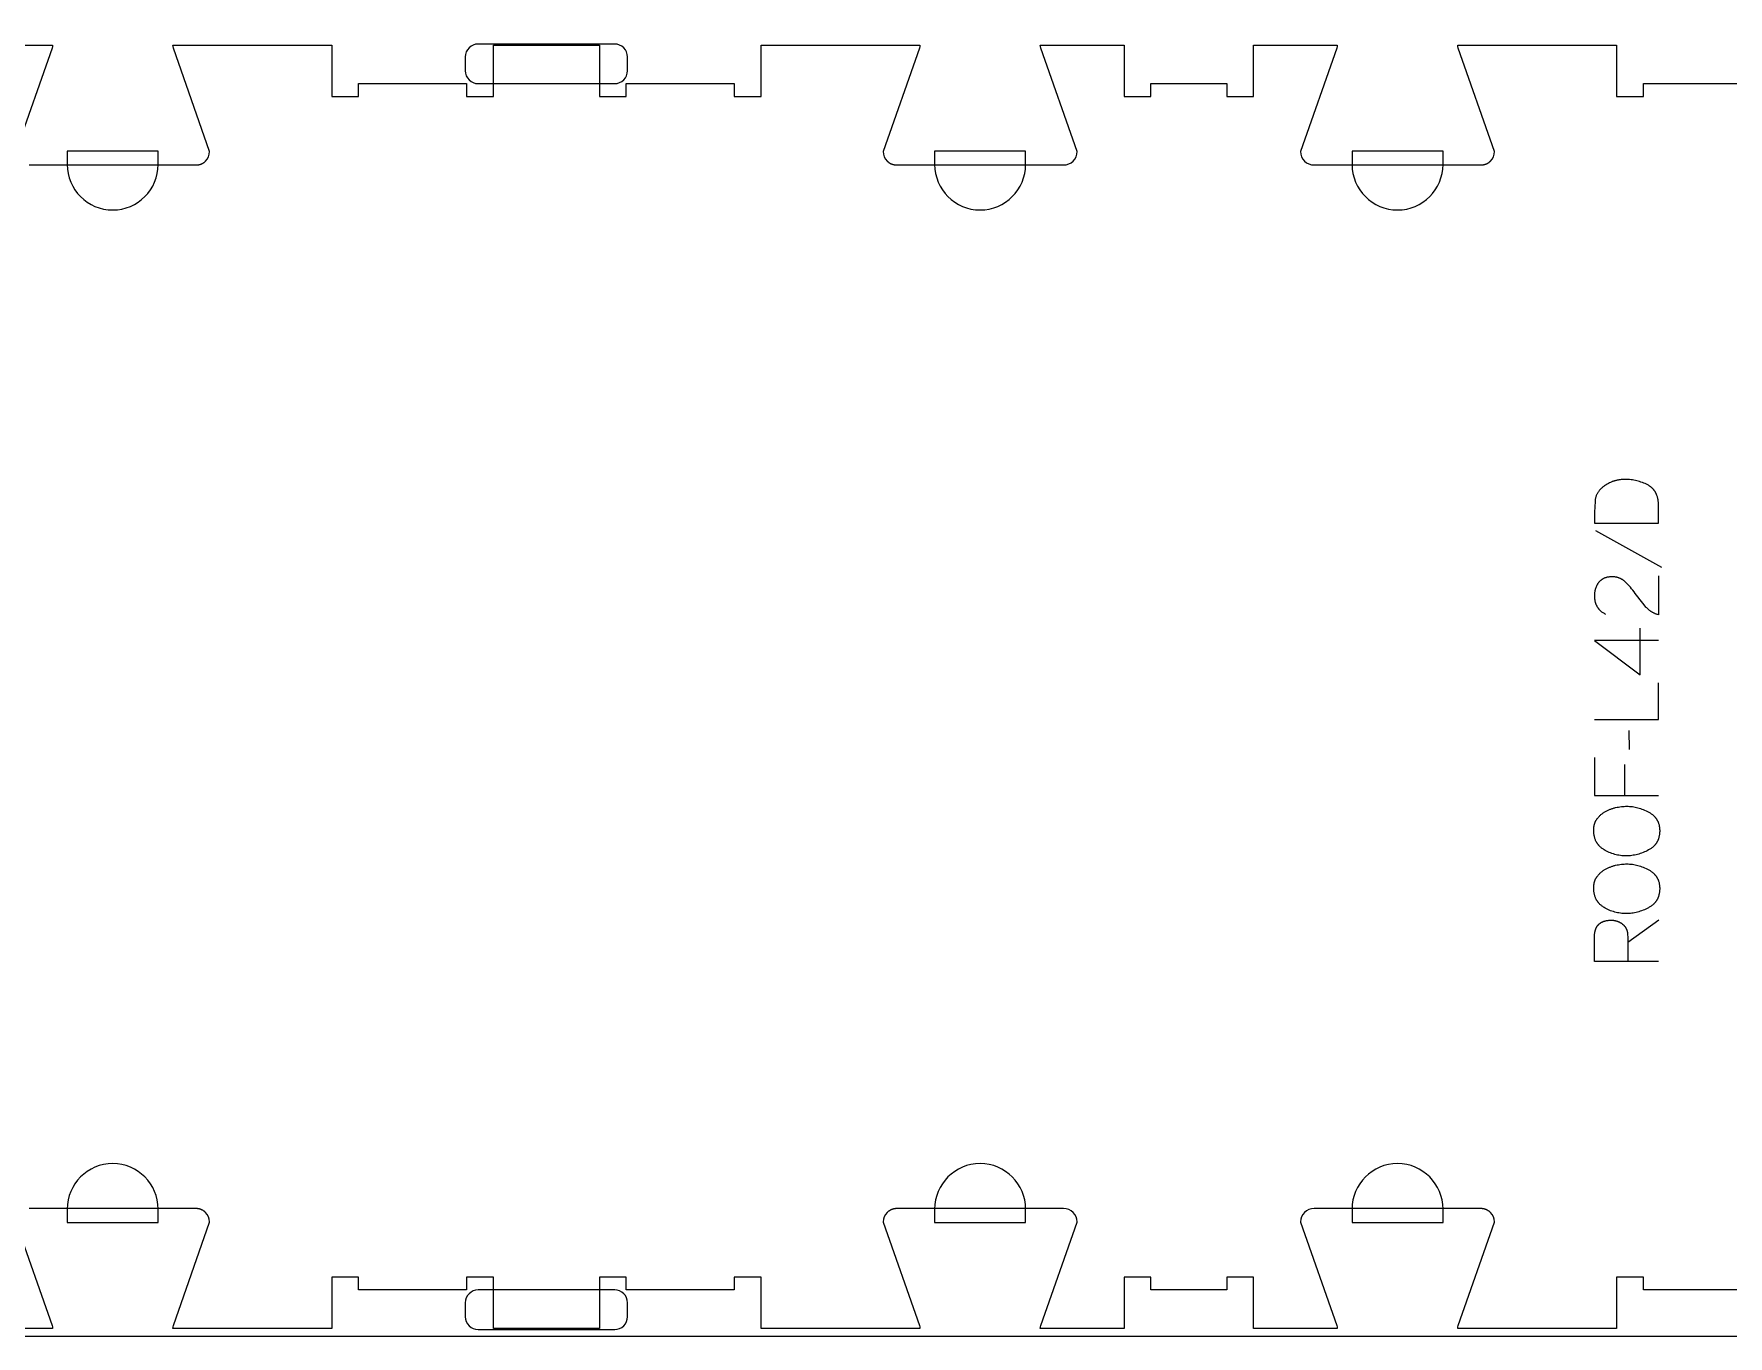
# Model space of a CAD drawing. Extents: x -7518 to -4335, y -84343 to -75479.
# Drawn here: x -6754 to -5963, y -77403 to -76795 of the extents above; entities that cross this region are included whole.
import ezdxf

# ---------------------------------------------------------------- set-up
doc = ezdxf.new("R2010")
doc.units = 0
for name, color, linetype in [('0_SHEET_SPRUCEPLY_2440X122', 1, 'CONTINUOUS'), ('1_ANYTOOL_1MMDEEP_LABELS_S', 2, 'CONTINUOUS'), ('4_ANYTOOL_CUTTHROUGH_OUTSI', 5, 'CONTINUOUS'), ('5_ANYTOOL_HALF_MILL_9MM_IN', 3, 'CONTINUOUS')]:
    doc.layers.add(name, color=color, linetype=linetype)

msp = doc.modelspace()

# ---------------------------------------------------------------- linework, layer by layer
at = {"layer": '0_SHEET_SPRUCEPLY_2440X122'}
msp.add_lwpolyline([(-7146.3, -76182.96), (-7146.3, -77402.96), (-4706.3, -77402.96), (-4706.3, -76182.96)], close=True, dxfattribs=at)
at = {"layer": '1_ANYTOOL_1MMDEEP_LABELS_S'}
for points in [[(-6025.31, -77023.14), (-5995.31, -77023.14), (-5995.39, -77014.61), (-5995.4, -77014.2), (-5995.42, -77013.8), (-5995.45, -77013.4), (-5995.49, -77013.02), (-5995.54, -77012.64), (-5995.59, -77012.26), (-5995.66, -77011.9), (-5995.74, -77011.54), (-5995.82, -77011.2), (-5995.92, -77010.86), (-5996.02, -77010.52), (-5996.14, -77010.2), (-5996.26, -77009.88), (-5996.33, -77009.73), (-5996.39, -77009.57), (-5996.46, -77009.42), (-5996.54, -77009.27), (-5996.61, -77009.12), (-5996.69, -77008.98), (-5996.77, -77008.83), (-5996.85, -77008.69), (-5996.93, -77008.55), (-5997.02, -77008.42), (-5997.11, -77008.28), (-5997.2, -77008.15), (-5997.3, -77008.01), (-5997.39, -77007.88), (-5997.49, -77007.76), (-5997.59, -77007.63), (-5997.69, -77007.51), (-5997.8, -77007.38), (-5997.91, -77007.26), (-5998.02, -77007.15), (-5998.13, -77007.03), (-5998.24, -77006.92), (-5998.36, -77006.8), (-5998.48, -77006.69), (-5998.6, -77006.59), (-5998.73, -77006.48), (-5998.86, -77006.37), (-5998.98, -77006.27), (-5999.12, -77006.17), (-5999.25, -77006.07), (-5999.39, -77005.98), (-5999.52, -77005.88), (-5999.81, -77005.7), (-6000.1, -77005.52), (-6000.41, -77005.36), (-6001.03, -77005.04), (-6001.65, -77004.74), (-6002.28, -77004.47), (-6002.92, -77004.21), (-6003.56, -77003.98), (-6004.21, -77003.76), (-6004.86, -77003.57), (-6005.52, -77003.4), (-6006.18, -77003.24), (-6006.85, -77003.11), (-6007.53, -77003), (-6008.21, -77002.91), (-6008.9, -77002.83), (-6009.59, -77002.78), (-6010.29, -77002.75), (-6010.99, -77002.74), (-6011.59, -77002.75), (-6012.18, -77002.78), (-6012.77, -77002.83), (-6013.34, -77002.9), (-6013.92, -77002.99), (-6014.2, -77003.04), (-6014.48, -77003.09), (-6014.76, -77003.15), (-6015.04, -77003.22), (-6015.32, -77003.29), (-6015.6, -77003.36), (-6015.87, -77003.44), (-6016.15, -77003.53), (-6016.42, -77003.62), (-6016.69, -77003.71), (-6016.96, -77003.81), (-6017.23, -77003.92), (-6017.49, -77004.03), (-6017.76, -77004.14), (-6018.28, -77004.38), (-6018.8, -77004.65), (-6019.31, -77004.93), (-6019.82, -77005.23), (-6020.13, -77005.42), (-6020.42, -77005.62), (-6020.71, -77005.82), (-6020.99, -77006.03), (-6021.26, -77006.23), (-6021.52, -77006.45), (-6021.77, -77006.66), (-6022.01, -77006.88), (-6022.24, -77007.1), (-6022.47, -77007.33), (-6022.68, -77007.55), (-6022.88, -77007.79), (-6023.08, -77008.02), (-6023.26, -77008.26), (-6023.44, -77008.5), (-6023.61, -77008.75), (-6023.77, -77009), (-6023.92, -77009.25), (-6024.05, -77009.5), (-6024.19, -77009.76), (-6024.31, -77010.03), (-6024.42, -77010.29), (-6024.52, -77010.56), (-6024.61, -77010.83), (-6024.7, -77011.11), (-6024.77, -77011.39), (-6024.84, -77011.67), (-6024.9, -77011.96), (-6024.94, -77012.25), (-6024.98, -77012.54), (-6025.01, -77012.84), (-6025.03, -77013.14), (-6025.13, -77015.57), (-6025.22, -77018.05), (-6025.27, -77020.57)], [(-6025.65, -77166.59), (-6025.64, -77166.21), (-6025.63, -77165.85), (-6025.6, -77165.49), (-6025.56, -77165.14), (-6025.53, -77164.97), (-6025.5, -77164.8), (-6025.47, -77164.63), (-6025.44, -77164.46), (-6025.41, -77164.3), (-6025.37, -77164.13), (-6025.32, -77163.97), (-6025.28, -77163.81), (-6025.23, -77163.65), (-6025.18, -77163.5), (-6025.13, -77163.34), (-6025.07, -77163.19), (-6025.01, -77163.04), (-6024.95, -77162.89), (-6024.89, -77162.74), (-6024.82, -77162.59), (-6024.75, -77162.45), (-6024.67, -77162.3), (-6024.6, -77162.16), (-6024.52, -77162.02), (-6024.44, -77161.89), (-6024.35, -77161.75), (-6024.26, -77161.62), (-6024.17, -77161.49), (-6023.98, -77161.23), (-6023.79, -77160.97), (-6023.59, -77160.72), (-6023.38, -77160.48), (-6023.17, -77160.25), (-6022.95, -77160.02), (-6022.73, -77159.79), (-6022.49, -77159.57), (-6022.26, -77159.36), (-6022.01, -77159.15), (-6021.76, -77158.95), (-6021.51, -77158.76), (-6021.24, -77158.57), (-6020.98, -77158.38), (-6020.7, -77158.21), (-6020.42, -77158.04), (-6020.14, -77157.87), (-6019.85, -77157.71), (-6019.55, -77157.55), (-6019.26, -77157.41), (-6018.96, -77157.26), (-6018.65, -77157.13), (-6018.34, -77156.99), (-6018.03, -77156.87), (-6017.72, -77156.75), (-6017.4, -77156.63), (-6017.07, -77156.52), (-6016.75, -77156.42), (-6016.42, -77156.32), (-6016.08, -77156.23), (-6015.75, -77156.14), (-6015.41, -77156.06), (-6014.72, -77155.92), (-6014.05, -77155.79), (-6013.38, -77155.69), (-6012.72, -77155.6), (-6012.06, -77155.53), (-6011.41, -77155.48), (-6010.77, -77155.45), (-6010.14, -77155.44), (-6009.5, -77155.45), (-6008.86, -77155.49), (-6008.22, -77155.54), (-6007.59, -77155.62), (-6006.95, -77155.71), (-6006.31, -77155.83), (-6005.67, -77155.97), (-6005.04, -77156.13), (-6004.4, -77156.32), (-6003.76, -77156.52), (-6003.12, -77156.75), (-6002.49, -77157), (-6001.85, -77157.27), (-6001.21, -77157.56), (-6000.57, -77157.87), (-5999.94, -77158.21), (-5999.62, -77158.38), (-5999.32, -77158.56), (-5999.02, -77158.75), (-5998.74, -77158.95), (-5998.47, -77159.15), (-5998.2, -77159.36), (-5997.95, -77159.57), (-5997.7, -77159.79), (-5997.59, -77159.9), (-5997.47, -77160.01), (-5997.36, -77160.13), (-5997.25, -77160.25), (-5997.14, -77160.36), (-5997.03, -77160.48), (-5996.93, -77160.61), (-5996.83, -77160.73), (-5996.73, -77160.85), (-5996.63, -77160.98), (-5996.54, -77161.11), (-5996.45, -77161.24), (-5996.36, -77161.37), (-5996.27, -77161.5), (-5996.19, -77161.63), (-5996.11, -77161.77), (-5996.03, -77161.91), (-5995.96, -77162.05), (-5995.88, -77162.19), (-5995.81, -77162.33), (-5995.74, -77162.47), (-5995.68, -77162.62), (-5995.61, -77162.76), (-5995.55, -77162.91), (-5995.49, -77163.06), (-5995.44, -77163.21), (-5995.38, -77163.36), (-5995.33, -77163.52), (-5995.24, -77163.83), (-5995.15, -77164.15), (-5995.08, -77164.47), (-5995.01, -77164.81), (-5994.96, -77165.14), (-5994.91, -77165.49), (-5994.88, -77165.84), (-5994.86, -77166.2), (-5994.84, -77166.56), (-5994.84, -77166.93), (-5994.84, -77167.31), (-5994.86, -77167.69), (-5994.88, -77168.06), (-5994.92, -77168.42), (-5994.96, -77168.77), (-5995.02, -77169.12), (-5995.08, -77169.47), (-5995.16, -77169.8), (-5995.25, -77170.13), (-5995.34, -77170.45), (-5995.39, -77170.61), (-5995.45, -77170.77), (-5995.5, -77170.92), (-5995.56, -77171.08), (-5995.63, -77171.23), (-5995.69, -77171.38), (-5995.76, -77171.53), (-5995.83, -77171.68), (-5995.9, -77171.82), (-5995.97, -77171.97), (-5996.05, -77172.11), (-5996.13, -77172.25), (-5996.21, -77172.39), (-5996.3, -77172.52), (-5996.39, -77172.66), (-5996.48, -77172.79), (-5996.57, -77172.93), (-5996.66, -77173.06), (-5996.76, -77173.18), (-5996.86, -77173.31), (-5996.96, -77173.44), (-5997.07, -77173.56), (-5997.18, -77173.68), (-5997.29, -77173.8), (-5997.4, -77173.92), (-5997.51, -77174.04), (-5997.63, -77174.16), (-5997.75, -77174.27), (-5997.87, -77174.38), (-5998, -77174.49), (-5998.26, -77174.71), (-5998.53, -77174.92), (-5998.81, -77175.12), (-5999.09, -77175.32), (-5999.39, -77175.51), (-5999.7, -77175.69), (-6000.02, -77175.86), (-6000.67, -77176.2), (-6001.32, -77176.51), (-6001.97, -77176.8), (-6002.62, -77177.07), (-6003.27, -77177.32), (-6003.92, -77177.55), (-6004.57, -77177.75), (-6005.22, -77177.94), (-6005.87, -77178.1), (-6006.52, -77178.24), (-6007.17, -77178.36), (-6007.82, -77178.46), (-6008.48, -77178.53), (-6009.13, -77178.59), (-6009.78, -77178.62), (-6010.44, -77178.63), (-6011.13, -77178.62), (-6011.82, -77178.58), (-6012.5, -77178.53), (-6013.17, -77178.45), (-6013.84, -77178.35), (-6014.51, -77178.22), (-6015.17, -77178.07), (-6015.82, -77177.91), (-6016.47, -77177.71), (-6017.11, -77177.5), (-6017.74, -77177.26), (-6018.37, -77177), (-6018.99, -77176.72), (-6019.61, -77176.41), (-6020.22, -77176.09), (-6020.83, -77175.74), (-6021.12, -77175.55), (-6021.41, -77175.36), (-6021.69, -77175.16), (-6021.96, -77174.96), (-6022.22, -77174.75), (-6022.47, -77174.53), (-6022.71, -77174.31), (-6022.94, -77174.08), (-6023.05, -77173.96), (-6023.16, -77173.84), (-6023.27, -77173.72), (-6023.37, -77173.6), (-6023.47, -77173.47), (-6023.57, -77173.35), (-6023.67, -77173.22), (-6023.77, -77173.09), (-6023.86, -77172.96), (-6023.95, -77172.83), (-6024.04, -77172.7), (-6024.12, -77172.56), (-6024.21, -77172.42), (-6024.29, -77172.28), (-6024.37, -77172.14), (-6024.44, -77172), (-6024.52, -77171.86), (-6024.59, -77171.71), (-6024.73, -77171.42), (-6024.85, -77171.11), (-6024.97, -77170.81), (-6025.08, -77170.49), (-6025.18, -77170.17), (-6025.27, -77169.84), (-6025.35, -77169.5), (-6025.42, -77169.16), (-6025.48, -77168.81), (-6025.53, -77168.46), (-6025.57, -77168.1), (-6025.61, -77167.73), (-6025.63, -77167.35), (-6025.64, -77166.97)], [(-6025.65, -77193.54), (-6025.64, -77193.17), (-6025.63, -77192.81), (-6025.6, -77192.45), (-6025.56, -77192.1), (-6025.53, -77191.93), (-6025.5, -77191.76), (-6025.47, -77191.59), (-6025.44, -77191.42), (-6025.41, -77191.25), (-6025.37, -77191.09), (-6025.32, -77190.93), (-6025.28, -77190.77), (-6025.23, -77190.61), (-6025.18, -77190.45), (-6025.13, -77190.3), (-6025.07, -77190.14), (-6025.01, -77189.99), (-6024.95, -77189.84), (-6024.89, -77189.7), (-6024.82, -77189.55), (-6024.75, -77189.4), (-6024.67, -77189.26), (-6024.6, -77189.12), (-6024.52, -77188.98), (-6024.44, -77188.84), (-6024.35, -77188.71), (-6024.26, -77188.57), (-6024.17, -77188.44), (-6023.98, -77188.18), (-6023.79, -77187.93), (-6023.59, -77187.68), (-6023.38, -77187.44), (-6023.17, -77187.2), (-6022.95, -77186.97), (-6022.73, -77186.75), (-6022.49, -77186.53), (-6022.26, -77186.32), (-6022.01, -77186.11), (-6021.76, -77185.91), (-6021.51, -77185.71), (-6021.24, -77185.53), (-6020.98, -77185.34), (-6020.7, -77185.16), (-6020.42, -77184.99), (-6020.14, -77184.83), (-6019.85, -77184.67), (-6019.55, -77184.51), (-6019.26, -77184.36), (-6018.96, -77184.22), (-6018.65, -77184.08), (-6018.34, -77183.95), (-6018.03, -77183.82), (-6017.72, -77183.7), (-6017.4, -77183.59), (-6017.07, -77183.48), (-6016.75, -77183.38), (-6016.42, -77183.28), (-6016.08, -77183.19), (-6015.75, -77183.1), (-6015.41, -77183.02), (-6014.72, -77182.88), (-6014.05, -77182.75), (-6013.38, -77182.64), (-6012.72, -77182.56), (-6012.06, -77182.49), (-6011.41, -77182.44), (-6010.77, -77182.41), (-6010.14, -77182.4), (-6009.5, -77182.41), (-6008.86, -77182.44), (-6008.22, -77182.5), (-6007.59, -77182.57), (-6006.95, -77182.67), (-6006.31, -77182.79), (-6005.67, -77182.93), (-6005.04, -77183.09), (-6004.4, -77183.27), (-6003.76, -77183.48), (-6003.12, -77183.71), (-6002.49, -77183.95), (-6001.85, -77184.22), (-6001.21, -77184.52), (-6000.57, -77184.83), (-5999.94, -77185.16), (-5999.62, -77185.34), (-5999.32, -77185.52), (-5999.02, -77185.71), (-5998.74, -77185.9), (-5998.47, -77186.11), (-5998.2, -77186.31), (-5997.95, -77186.53), (-5997.7, -77186.75), (-5997.59, -77186.86), (-5997.47, -77186.97), (-5997.36, -77187.09), (-5997.25, -77187.2), (-5997.14, -77187.32), (-5997.03, -77187.44), (-5996.93, -77187.56), (-5996.83, -77187.69), (-5996.73, -77187.81), (-5996.63, -77187.94), (-5996.54, -77188.06), (-5996.45, -77188.19), (-5996.36, -77188.32), (-5996.27, -77188.46), (-5996.19, -77188.59), (-5996.11, -77188.73), (-5996.03, -77188.86), (-5995.96, -77189), (-5995.88, -77189.14), (-5995.81, -77189.28), (-5995.74, -77189.43), (-5995.68, -77189.57), (-5995.61, -77189.72), (-5995.55, -77189.87), (-5995.49, -77190.02), (-5995.44, -77190.17), (-5995.38, -77190.32), (-5995.33, -77190.47), (-5995.24, -77190.79), (-5995.15, -77191.11), (-5995.08, -77191.43), (-5995.01, -77191.76), (-5994.96, -77192.1), (-5994.91, -77192.45), (-5994.88, -77192.8), (-5994.86, -77193.15), (-5994.84, -77193.52), (-5994.84, -77193.89), (-5994.84, -77194.27), (-5994.86, -77194.64), (-5994.88, -77195.01), (-5994.92, -77195.38), (-5994.96, -77195.73), (-5995.02, -77196.08), (-5995.08, -77196.42), (-5995.16, -77196.76), (-5995.25, -77197.09), (-5995.34, -77197.41), (-5995.39, -77197.57), (-5995.45, -77197.73), (-5995.5, -77197.88), (-5995.56, -77198.03), (-5995.63, -77198.19), (-5995.69, -77198.34), (-5995.76, -77198.49), (-5995.83, -77198.63), (-5995.9, -77198.78), (-5995.97, -77198.92), (-5996.05, -77199.06), (-5996.13, -77199.21), (-5996.21, -77199.34), (-5996.3, -77199.48), (-5996.39, -77199.62), (-5996.48, -77199.75), (-5996.57, -77199.88), (-5996.66, -77200.01), (-5996.76, -77200.14), (-5996.86, -77200.27), (-5996.96, -77200.39), (-5997.07, -77200.52), (-5997.18, -77200.64), (-5997.29, -77200.76), (-5997.4, -77200.88), (-5997.51, -77201), (-5997.63, -77201.11), (-5997.75, -77201.23), (-5997.87, -77201.34), (-5998, -77201.45), (-5998.26, -77201.66), (-5998.53, -77201.87), (-5998.81, -77202.08), (-5999.09, -77202.27), (-5999.39, -77202.46), (-5999.7, -77202.65), (-6000.02, -77202.82), (-6000.67, -77203.16), (-6001.32, -77203.47), (-6001.97, -77203.76), (-6002.62, -77204.03), (-6003.27, -77204.28), (-6003.92, -77204.51), (-6004.57, -77204.71), (-6005.22, -77204.89), (-6005.87, -77205.06), (-6006.52, -77205.2), (-6007.17, -77205.32), (-6007.82, -77205.41), (-6008.48, -77205.49), (-6009.13, -77205.54), (-6009.78, -77205.57), (-6010.44, -77205.59), (-6011.13, -77205.57), (-6011.82, -77205.54), (-6012.5, -77205.48), (-6013.17, -77205.4), (-6013.84, -77205.3), (-6014.51, -77205.18), (-6015.17, -77205.03), (-6015.82, -77204.86), (-6016.47, -77204.67), (-6017.11, -77204.46), (-6017.74, -77204.22), (-6018.37, -77203.96), (-6018.99, -77203.68), (-6019.61, -77203.37), (-6020.22, -77203.04), (-6020.83, -77202.69), (-6021.12, -77202.51), (-6021.41, -77202.32), (-6021.69, -77202.12), (-6021.96, -77201.92), (-6022.22, -77201.71), (-6022.47, -77201.49), (-6022.71, -77201.27), (-6022.94, -77201.04), (-6023.05, -77200.92), (-6023.16, -77200.8), (-6023.27, -77200.68), (-6023.37, -77200.56), (-6023.47, -77200.43), (-6023.57, -77200.31), (-6023.67, -77200.18), (-6023.77, -77200.05), (-6023.86, -77199.92), (-6023.95, -77199.79), (-6024.04, -77199.65), (-6024.12, -77199.52), (-6024.21, -77199.38), (-6024.29, -77199.24), (-6024.37, -77199.1), (-6024.44, -77198.96), (-6024.52, -77198.81), (-6024.59, -77198.67), (-6024.73, -77198.37), (-6024.85, -77198.07), (-6024.97, -77197.76), (-6025.08, -77197.45), (-6025.18, -77197.12), (-6025.27, -77196.8), (-6025.35, -77196.46), (-6025.42, -77196.12), (-6025.48, -77195.77), (-6025.53, -77195.42), (-6025.57, -77195.05), (-6025.61, -77194.69), (-6025.63, -77194.31), (-6025.64, -77193.93)]]:
    msp.add_lwpolyline(points, close=True, dxfattribs=at)
for points in [[(-6024.84, -77026.57), (-5994.06, -77043.76)], [(-5995.35, -77047.79), (-5995.39, -77066.09), (-5995.85, -77065.94), (-5996.07, -77065.86), (-5996.29, -77065.78), (-5996.51, -77065.69), (-5996.73, -77065.6), (-5996.95, -77065.51), (-5997.16, -77065.41), (-5997.37, -77065.31), (-5997.58, -77065.21), (-5997.78, -77065.1), (-5997.98, -77064.99), (-5998.19, -77064.88), (-5998.38, -77064.76), (-5998.58, -77064.64), (-5998.77, -77064.52), (-5998.96, -77064.39), (-5999.15, -77064.26), (-5999.34, -77064.12), (-5999.52, -77063.98), (-5999.7, -77063.84), (-5999.88, -77063.69), (-6000.06, -77063.54), (-6000.23, -77063.39), (-6000.41, -77063.23), (-6000.58, -77063.07), (-6000.74, -77062.91), (-6000.91, -77062.74), (-6001.07, -77062.57), (-6001.23, -77062.4), (-6001.54, -77062.04), (-6002.76, -77060.56), (-6003.95, -77059.07), (-6005.11, -77057.56), (-6006.24, -77056.04), (-6006.8, -77055.28), (-6007.37, -77054.55), (-6007.94, -77053.84), (-6008.53, -77053.15), (-6009.12, -77052.48), (-6009.72, -77051.84), (-6010.33, -77051.21), (-6010.95, -77050.61), (-6011.11, -77050.47), (-6011.26, -77050.33), (-6011.43, -77050.19), (-6011.59, -77050.06), (-6011.75, -77049.93), (-6011.92, -77049.81), (-6012.09, -77049.7), (-6012.26, -77049.58), (-6012.44, -77049.47), (-6012.62, -77049.37), (-6012.8, -77049.27), (-6012.98, -77049.18), (-6013.16, -77049.09), (-6013.35, -77049), (-6013.53, -77048.92), (-6013.72, -77048.85), (-6013.92, -77048.77), (-6014.11, -77048.71), (-6014.31, -77048.65), (-6014.51, -77048.59), (-6014.71, -77048.54), (-6014.91, -77048.49), (-6015.12, -77048.44), (-6015.33, -77048.4), (-6015.54, -77048.37), (-6015.75, -77048.34), (-6015.97, -77048.31), (-6016.19, -77048.29), (-6016.41, -77048.28), (-6016.63, -77048.27), (-6016.85, -77048.26), (-6017.08, -77048.26), (-6017.33, -77048.26), (-6017.57, -77048.27), (-6017.82, -77048.28), (-6018.05, -77048.3), (-6018.29, -77048.32), (-6018.52, -77048.35), (-6018.75, -77048.38), (-6018.97, -77048.41), (-6019.19, -77048.46), (-6019.41, -77048.5), (-6019.62, -77048.56), (-6019.83, -77048.61), (-6020.03, -77048.67), (-6020.23, -77048.74), (-6020.43, -77048.81), (-6020.62, -77048.89), (-6020.81, -77048.97), (-6021, -77049.06), (-6021.18, -77049.15), (-6021.36, -77049.24), (-6021.53, -77049.35), (-6021.71, -77049.45), (-6021.87, -77049.56), (-6022.04, -77049.68), (-6022.2, -77049.8), (-6022.35, -77049.93), (-6022.5, -77050.06), (-6022.65, -77050.19), (-6022.8, -77050.33), (-6022.94, -77050.48), (-6023.07, -77050.63), (-6023.21, -77050.79), (-6023.34, -77050.94), (-6023.46, -77051.11), (-6023.58, -77051.27), (-6023.7, -77051.44), (-6023.81, -77051.61), (-6023.92, -77051.78), (-6024.02, -77051.96), (-6024.13, -77052.13), (-6024.22, -77052.31), (-6024.31, -77052.5), (-6024.4, -77052.68), (-6024.49, -77052.87), (-6024.57, -77053.06), (-6024.64, -77053.25), (-6024.71, -77053.45), (-6024.78, -77053.65), (-6024.85, -77053.85), (-6024.9, -77054.05), (-6024.96, -77054.26), (-6025.01, -77054.47), (-6025.06, -77054.68), (-6025.1, -77054.89), (-6025.14, -77055.11), (-6025.18, -77055.33), (-6025.21, -77055.55), (-6025.23, -77055.77), (-6025.26, -77056), (-6025.27, -77056.23), (-6025.29, -77056.46), (-6025.3, -77056.69), (-6025.31, -77057.17), (-6025.3, -77057.54), (-6025.29, -77057.9), (-6025.26, -77058.25), (-6025.23, -77058.6), (-6025.18, -77058.94), (-6025.13, -77059.27), (-6025.06, -77059.6), (-6024.99, -77059.92), (-6024.9, -77060.23), (-6024.86, -77060.39), (-6024.81, -77060.54), (-6024.76, -77060.69), (-6024.7, -77060.84), (-6024.65, -77060.99), (-6024.59, -77061.14), (-6024.53, -77061.28), (-6024.46, -77061.42), (-6024.4, -77061.57), (-6024.33, -77061.71), (-6024.26, -77061.84), (-6024.19, -77061.98), (-6024.11, -77062.12), (-6024.03, -77062.25), (-6023.95, -77062.38), (-6023.87, -77062.51), (-6023.78, -77062.64), (-6023.69, -77062.77), (-6023.6, -77062.89), (-6023.51, -77063.02), (-6023.41, -77063.14), (-6023.31, -77063.26), (-6023.21, -77063.38), (-6023.11, -77063.49), (-6023, -77063.61), (-6022.9, -77063.72), (-6022.79, -77063.84), (-6022.67, -77063.95), (-6022.56, -77064.05), (-6022.44, -77064.16), (-6022.32, -77064.27), (-6022.19, -77064.37), (-6021.94, -77064.58), (-6021.68, -77064.77), (-6021.4, -77064.96), (-6021.12, -77065.15), (-6020.82, -77065.32), (-6020.52, -77065.49), (-6020.21, -77065.66)], [(-6003.96, -77093.99), (-6003.96, -77072.21)], [(-5995.31, -77078), (-6025.35, -77077.96), (-6003.96, -77093.99)], [(-6025.31, -77114.94), (-5995.31, -77114.94), (-5995.31, -77097.84)], [(-6009.19, -77120.09), (-6009.11, -77128.87)], [(-6025.31, -77132.73), (-6025.31, -77150.39), (-5995.31, -77150.39)], [(-6011.34, -77135.9), (-6011.34, -77150.39)], [(-5995.31, -77228), (-6025.31, -77228), (-6025.31, -77216.64), (-6025.3, -77216.15), (-6025.28, -77215.68), (-6025.26, -77215.45), (-6025.24, -77215.22), (-6025.21, -77214.99), (-6025.18, -77214.77), (-6025.15, -77214.56), (-6025.12, -77214.35), (-6025.07, -77214.14), (-6025.03, -77213.93), (-6024.98, -77213.73), (-6024.93, -77213.54), (-6024.88, -77213.34), (-6024.82, -77213.16), (-6024.75, -77212.97), (-6024.69, -77212.79), (-6024.62, -77212.61), (-6024.54, -77212.44), (-6024.46, -77212.27), (-6024.38, -77212.1), (-6024.29, -77211.94), (-6024.2, -77211.78), (-6024.11, -77211.63), (-6024.01, -77211.48), (-6023.91, -77211.34), (-6023.81, -77211.19), (-6023.7, -77211.06), (-6023.58, -77210.92), (-6023.47, -77210.79), (-6023.35, -77210.66), (-6023.22, -77210.54), (-6023.09, -77210.42), (-6022.96, -77210.31), (-6022.82, -77210.2), (-6022.69, -77210.09), (-6022.54, -77209.99), (-6022.39, -77209.89), (-6022.24, -77209.79), (-6022.09, -77209.7), (-6021.93, -77209.61), (-6021.77, -77209.53), (-6021.6, -77209.45), (-6021.43, -77209.37), (-6021.25, -77209.3), (-6021.08, -77209.23), (-6020.89, -77209.17), (-6020.71, -77209.11), (-6020.52, -77209.05), (-6020.33, -77209), (-6020.13, -77208.95), (-6019.93, -77208.91), (-6019.72, -77208.87), (-6019.51, -77208.83), (-6019.3, -77208.8), (-6019.09, -77208.77), (-6018.87, -77208.74), (-6018.64, -77208.72), (-6018.41, -77208.7), (-6017.95, -77208.68), (-6017.46, -77208.67), (-6017.29, -77208.67), (-6017.11, -77208.68), (-6016.94, -77208.69), (-6016.76, -77208.7), (-6016.59, -77208.71), (-6016.42, -77208.73), (-6016.25, -77208.76), (-6016.08, -77208.78), (-6015.91, -77208.81), (-6015.74, -77208.84), (-6015.57, -77208.88), (-6015.41, -77208.92), (-6015.24, -77208.96), (-6015.08, -77209.01), (-6014.92, -77209.06), (-6014.75, -77209.12), (-6014.59, -77209.17), (-6014.43, -77209.23), (-6014.27, -77209.3), (-6014.11, -77209.37), (-6013.95, -77209.44), (-6013.8, -77209.51), (-6013.64, -77209.59), (-6013.49, -77209.67), (-6013.33, -77209.76), (-6013.18, -77209.85), (-6013.03, -77209.94), (-6012.87, -77210.03), (-6012.72, -77210.13), (-6012.57, -77210.23), (-6012.43, -77210.34), (-6012.28, -77210.45), (-6012.13, -77210.56), (-6011.99, -77210.68), (-6011.86, -77210.79), (-6011.72, -77210.91), (-6011.6, -77211.04), (-6011.47, -77211.16), (-6011.36, -77211.29), (-6011.24, -77211.42), (-6011.13, -77211.55), (-6011.03, -77211.68), (-6010.93, -77211.82), (-6010.83, -77211.96), (-6010.74, -77212.1), (-6010.65, -77212.24), (-6010.57, -77212.39), (-6010.49, -77212.53), (-6010.41, -77212.68), (-6010.34, -77212.84), (-6010.28, -77212.99), (-6010.22, -77213.15), (-6010.16, -77213.31), (-6010.11, -77213.47), (-6010.06, -77213.64), (-6010.02, -77213.8), (-6009.98, -77213.97), (-6009.95, -77214.15), (-6009.92, -77214.32), (-6009.89, -77214.5), (-6009.87, -77214.68), (-6009.85, -77214.86), (-6009.84, -77215.04), (-6009.77, -77216.96), (-6009.75, -77219), (-6009.75, -77227.96)], [(-6009.75, -77219), (-5995.26, -77208.54)]]:
    msp.add_lwpolyline(points, dxfattribs=at)
at = {"layer": '4_ANYTOOL_CUTTHROUGH_OUTSI', "color": 5}
for points in [[(-6784.47, -76799.88), (-6745.37, -76799.88), (-6745.37, -76799.88, -0.061485), (-6745.6, -76801.27), (-6762.5, -76849.55)], [(-6756.26, -76855.88), (-6678.26, -76855.88), (-6678.11, -76855.88), (-6677.96, -76855.88), (-6677.81, -76855.87), (-6677.66, -76855.85), (-6677.51, -76855.84), (-6677.36, -76855.82), (-6677.21, -76855.79), (-6677.06, -76855.77), (-6676.91, -76855.73), (-6676.76, -76855.7), (-6676.61, -76855.66), (-6676.46, -76855.62), (-6676.31, -76855.57), (-6676.16, -76855.52), (-6676.02, -76855.47), (-6675.87, -76855.41), (-6675.73, -76855.35), (-6675.59, -76855.28), (-6675.45, -76855.21), (-6675.31, -76855.14), (-6675.18, -76855.07), (-6675.04, -76854.99), (-6674.91, -76854.91), (-6674.78, -76854.82), (-6674.66, -76854.74), (-6674.53, -76854.65), (-6674.41, -76854.55), (-6674.29, -76854.46), (-6674.18, -76854.36), (-6674.06, -76854.26), (-6673.95, -76854.16), (-6673.85, -76854.05, 0.198912), (-6672.01, -76849.63), (-6672.01, -76849.59), (-6672.03, -76849.55), (-6688.93, -76801.27), (-6688.93, -76801.27, -0.061485), (-6689.16, -76799.88), (-6614.97, -76799.88), (-6614.97, -76823.63), (-6614.97, -76823.88), (-6602.47, -76823.88), (-6602.47, -76817.88), (-6551.97, -76817.88), (-6551.97, -76823.88), (-6539.47, -76823.88), (-6539.47, -76799.88), (-6489.97, -76799.88), (-6489.97, -76823.88), (-6477.47, -76823.88), (-6477.47, -76817.88), (-6426.97, -76817.88), (-6426.97, -76823.88), (-6414.47, -76823.88), (-6414.47, -76823.63), (-6414.47, -76799.88), (-6340.28, -76799.88), (-6340.28, -76799.88, -0.061485), (-6340.51, -76801.27), (-6357.41, -76849.55), (-6357.42, -76849.59), (-6357.42, -76849.63), (-6357.42, -76849.63, 0.198912), (-6355.59, -76854.05), (-6355.48, -76854.16), (-6355.37, -76854.26), (-6355.26, -76854.36), (-6355.14, -76854.46), (-6355.02, -76854.55), (-6354.9, -76854.65), (-6354.78, -76854.74), (-6354.65, -76854.82), (-6354.52, -76854.91), (-6354.39, -76854.99), (-6354.26, -76855.07), (-6354.12, -76855.14), (-6353.99, -76855.21), (-6353.85, -76855.28), (-6353.71, -76855.35), (-6353.56, -76855.41), (-6353.42, -76855.47), (-6353.27, -76855.52), (-6353.13, -76855.57), (-6352.98, -76855.62), (-6352.83, -76855.66), (-6352.68, -76855.7), (-6352.53, -76855.73), (-6352.38, -76855.77), (-6352.23, -76855.79), (-6352.08, -76855.82), (-6351.92, -76855.84), (-6351.77, -76855.85), (-6351.62, -76855.87), (-6351.47, -76855.88), (-6351.32, -76855.88), (-6351.17, -76855.88), (-6273.17, -76855.88, 0.414214), (-6266.92, -76849.63), (-6266.92, -76849.59), (-6266.93, -76849.55), (-6283.83, -76801.27), (-6283.83, -76801.27, -0.061485), (-6284.07, -76799.88), (-6244.97, -76799.88), (-6244.97, -76823.63), (-6244.97, -76823.88), (-6232.47, -76823.88), (-6232.47, -76817.88), (-6196.97, -76817.88), (-6196.97, -76823.88), (-6184.47, -76823.88), (-6184.47, -76823.63), (-6184.47, -76799.88), (-6145.37, -76799.88), (-6145.37, -76799.88, -0.061485), (-6145.6, -76801.27), (-6162.5, -76849.55), (-6162.51, -76849.59), (-6162.51, -76849.63), (-6162.51, -76849.63, 0.414214), (-6156.26, -76855.88), (-6078.26, -76855.88), (-6078.11, -76855.88), (-6077.96, -76855.88), (-6077.81, -76855.87), (-6077.66, -76855.85), (-6077.51, -76855.84), (-6077.36, -76855.82), (-6077.21, -76855.79), (-6077.06, -76855.77), (-6076.91, -76855.73), (-6076.76, -76855.7), (-6076.61, -76855.66), (-6076.46, -76855.62), (-6076.31, -76855.57), (-6076.16, -76855.52), (-6076.02, -76855.47), (-6075.87, -76855.41), (-6075.73, -76855.35), (-6075.59, -76855.28), (-6075.45, -76855.21), (-6075.31, -76855.14), (-6075.18, -76855.07), (-6075.04, -76854.99), (-6074.91, -76854.91), (-6074.78, -76854.82), (-6074.66, -76854.74), (-6074.53, -76854.65), (-6074.41, -76854.55), (-6074.29, -76854.46), (-6074.18, -76854.36), (-6074.06, -76854.26), (-6073.95, -76854.16), (-6073.85, -76854.05, 0.198912), (-6072.01, -76849.63), (-6072.01, -76849.59), (-6072.03, -76849.55), (-6088.93, -76801.27), (-6088.93, -76801.27, -0.061485), (-6089.16, -76799.88), (-6014.97, -76799.88), (-6014.97, -76823.88), (-6002.47, -76823.88), (-6002.47, -76817.88), (-5951.97, -76817.88)], [(-5951.97, -77381.38), (-6002.47, -77381.38), (-6002.47, -77375.38), (-6014.97, -77375.38), (-6014.97, -77399.38), (-6089.16, -77399.38), (-6089.16, -77399.38, -0.061485), (-6088.93, -77397.99), (-6072.03, -77349.72), (-6072.01, -77349.68), (-6072.01, -77349.63), (-6072.01, -77349.63, 0.198912), (-6073.85, -77345.21), (-6073.95, -77345.11), (-6074.06, -77345.01), (-6074.18, -77344.91), (-6074.29, -77344.81), (-6074.41, -77344.71), (-6074.53, -77344.62), (-6074.66, -77344.53), (-6074.78, -77344.44), (-6074.91, -77344.36), (-6075.04, -77344.28), (-6075.18, -77344.2), (-6075.31, -77344.12), (-6075.45, -77344.05), (-6075.59, -77343.99), (-6075.73, -77343.92), (-6075.87, -77343.86), (-6076.02, -77343.8), (-6076.16, -77343.75), (-6076.31, -77343.7), (-6076.46, -77343.65), (-6076.61, -77343.61), (-6076.76, -77343.57), (-6076.91, -77343.53), (-6077.06, -77343.5), (-6077.21, -77343.47), (-6077.36, -77343.45), (-6077.51, -77343.43), (-6077.66, -77343.41), (-6077.81, -77343.4), (-6077.96, -77343.39), (-6078.11, -77343.39), (-6078.26, -77343.38), (-6156.26, -77343.38, 0.414214), (-6162.51, -77349.63), (-6162.51, -77349.68), (-6162.5, -77349.72), (-6145.6, -77397.99), (-6145.6, -77397.99, -0.061485), (-6145.37, -77399.38), (-6184.47, -77399.38), (-6184.47, -77375.38), (-6196.97, -77375.38), (-6196.97, -77381.38), (-6232.47, -77381.38), (-6232.47, -77375.38), (-6244.97, -77375.38), (-6244.97, -77375.63), (-6244.97, -77399.38), (-6284.07, -77399.38), (-6284.07, -77399.38, -0.061485), (-6283.83, -77397.99), (-6266.93, -77349.72), (-6266.92, -77349.68), (-6266.92, -77349.63), (-6266.92, -77349.63, 0.414214), (-6273.17, -77343.38), (-6351.17, -77343.38), (-6351.32, -77343.39), (-6351.47, -77343.39), (-6351.62, -77343.4), (-6351.77, -77343.41), (-6351.92, -77343.43), (-6352.08, -77343.45), (-6352.23, -77343.47), (-6352.38, -77343.5), (-6352.53, -77343.53), (-6352.68, -77343.57), (-6352.83, -77343.61), (-6352.98, -77343.65), (-6353.13, -77343.7), (-6353.27, -77343.75), (-6353.42, -77343.8), (-6353.56, -77343.86), (-6353.71, -77343.92), (-6353.85, -77343.99), (-6353.99, -77344.05), (-6354.12, -77344.12), (-6354.26, -77344.2), (-6354.39, -77344.28), (-6354.52, -77344.36), (-6354.65, -77344.44), (-6354.78, -77344.53), (-6354.9, -77344.62), (-6355.02, -77344.71), (-6355.14, -77344.81), (-6355.26, -77344.91), (-6355.37, -77345.01), (-6355.48, -77345.11), (-6355.59, -77345.21, 0.198912), (-6357.42, -77349.63), (-6357.42, -77349.68), (-6357.41, -77349.72), (-6340.51, -77397.99), (-6340.51, -77397.99, -0.061485), (-6340.28, -77399.38), (-6364.72, -77399.38), (-6414.47, -77399.38), (-6414.47, -77375.63), (-6414.47, -77375.38), (-6426.97, -77375.38), (-6426.97, -77381.38), (-6477.47, -77381.38), (-6477.47, -77375.38), (-6489.97, -77375.38), (-6489.97, -77375.63), (-6489.97, -77399.38), (-6539.47, -77399.38), (-6539.47, -77375.38), (-6551.97, -77375.38), (-6551.97, -77381.38), (-6602.47, -77381.38), (-6602.47, -77375.38), (-6614.97, -77375.38), (-6614.97, -77375.63), (-6614.97, -77399.38), (-6664.72, -77399.38), (-6689.16, -77399.38), (-6689.16, -77399.38, -0.061485), (-6688.93, -77397.99), (-6672.03, -77349.72), (-6672.01, -77349.68), (-6672.01, -77349.63), (-6672.01, -77349.63, 0.198912), (-6673.85, -77345.21), (-6673.95, -77345.11), (-6674.06, -77345.01), (-6674.18, -77344.91), (-6674.29, -77344.81), (-6674.41, -77344.71), (-6674.53, -77344.62), (-6674.66, -77344.53), (-6674.78, -77344.44), (-6674.91, -77344.36), (-6675.04, -77344.28), (-6675.18, -77344.2), (-6675.31, -77344.12), (-6675.45, -77344.05), (-6675.59, -77343.99), (-6675.73, -77343.92), (-6675.87, -77343.86), (-6676.02, -77343.8), (-6676.16, -77343.75), (-6676.31, -77343.7), (-6676.46, -77343.65), (-6676.61, -77343.61), (-6676.76, -77343.57), (-6676.91, -77343.53), (-6677.06, -77343.5), (-6677.21, -77343.47), (-6677.36, -77343.45), (-6677.51, -77343.43), (-6677.66, -77343.41), (-6677.81, -77343.4), (-6677.96, -77343.39), (-6678.11, -77343.39), (-6678.26, -77343.38), (-6756.26, -77343.38, 0.414214)], [(-6762.5, -77349.72), (-6745.6, -77397.99), (-6745.6, -77397.99, -0.061485), (-6745.37, -77399.38), (-6784.47, -77399.38)]]:
    msp.add_lwpolyline(points, format="xyb", dxfattribs=at)
at = {"layer": '5_ANYTOOL_HALF_MILL_9MM_IN', "color": 3}
for points in [[(-6546.59, -76799.38, 0.414214), (-6552.59, -76805.38), (-6552.59, -76811.88, 0.414214), (-6546.59, -76817.88), (-6482.84, -76817.88, 0.414214), (-6476.84, -76811.88), (-6476.84, -76805.38, 0.414214), (-6482.84, -76799.38)], [(-6738.51, -76855.63, 1), (-6696.01, -76855.63), (-6696.01, -76855.38), (-6696.01, -76849.38), (-6738.51, -76849.38), (-6738.51, -76855.38), (-6738.51, -76855.63)], [(-6333.42, -76855.63, 1), (-6290.92, -76855.63), (-6290.92, -76855.38), (-6290.92, -76849.38), (-6333.42, -76849.38), (-6333.42, -76855.38), (-6333.42, -76855.63)], [(-6138.51, -76855.63, 1), (-6096.01, -76855.63), (-6096.01, -76855.38), (-6096.01, -76849.38), (-6138.51, -76849.38), (-6138.51, -76855.38), (-6138.51, -76855.63)], [(-6696.01, -77343.63, 1), (-6738.51, -77343.63), (-6738.51, -77343.88), (-6738.51, -77349.88), (-6696.01, -77349.88), (-6696.01, -77343.88), (-6696.01, -77343.63)], [(-6290.92, -77343.63, 1), (-6333.42, -77343.63), (-6333.42, -77343.88), (-6333.42, -77349.88), (-6290.92, -77349.88), (-6290.92, -77343.88), (-6290.92, -77343.63)], [(-6096.01, -77343.63, 1), (-6138.51, -77343.63), (-6138.51, -77343.88), (-6138.51, -77349.88), (-6096.01, -77349.88), (-6096.01, -77343.88), (-6096.01, -77343.63)], [(-6546.59, -77381.38, 0.414214), (-6552.59, -77387.38), (-6552.59, -77393.88, 0.414214), (-6546.59, -77399.88), (-6482.84, -77399.88, 0.414214), (-6476.84, -77393.88), (-6476.84, -77387.38, 0.414214), (-6482.84, -77381.38)]]:
    msp.add_lwpolyline(points, format="xyb", close=True, dxfattribs=at)

doc.saveas('drawing.dxf')
